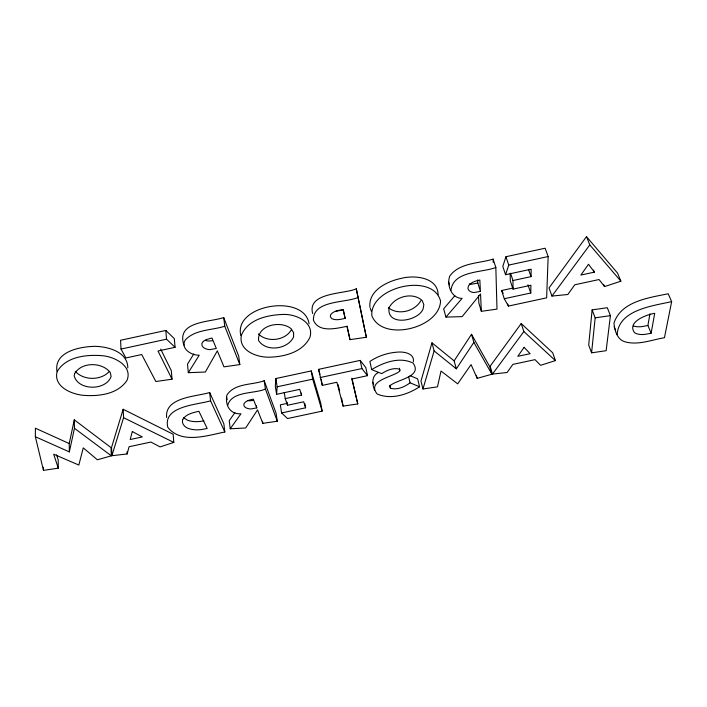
<?xml version="1.0" encoding="UTF-8"?>
<svg xmlns="http://www.w3.org/2000/svg" width="707" height="707" viewBox="0 0 707 707"><rect width="100%" height="100%" fill="white"/><g stroke="black" fill="none" stroke-linecap="round" stroke-linejoin="round"><path stroke-width="1.06" d="M56.578 454.875L58.204 459.895L58.266 468.158L43.454 470.367L43.463 467.256M35.35 436.732L35.412 428.212L69.224 443.563L69.348 451.906L35.35 436.732L43.454 470.367M513.211 287.996L501.617 290.506L504.285 298.725L530.78 293.007L530.904 285.257L513.026 289.128L510.286 280.873L510.215 273.335M513.026 289.128L512.973 280.538L531.045 276.631L531.169 269.181L505.558 274.723L502.81 266.389L505.938 256.721L545.115 248.228L548.155 256.544L546.635 297.833L508.439 306.078L504.285 298.725M438.128 294.775C437.872 277.144 414.426 274.908 401.231 278.372C387.295 281.298 368.1 290.418 369.947 307.377M413.374 361.745C414.691 353.447 404.165 351.6 397.997 352.086C388.028 352.705 378.165 355.842 369.876 361.463L371.661 369.602L381.727 373.641C386.72 370.397 393.057 367.525 399.084 369.063L399.932 370.247L399.623 371.219C393.207 377.061 366.394 380.41 377.105 393.958C390.936 400.074 407.55 394.665 419.596 386.791L417.625 378.855L410.051 375.647M454.778 295.782L443.643 308.826L445.949 317.09L462.095 298.381C451.358 298.398 446.541 284.877 449.723 276.154C459.347 262.553 478.904 263.614 493.124 259.115L495.846 267.493L496.986 309.109L481.361 311.319L478.86 303.1L478.471 295.473M188.318 372.686L199.233 355.197C191.606 355.524 180.188 348.754 185.207 340.085C195.088 329.241 211.879 330.443 224.764 326.219L239.823 364.591L223.978 366.853L217.314 350.849L205.348 372.032L188.318 372.686L187.496 364.158L193.771 353.986M450.969 290.365C453.152 270.507 482.634 272.752 495.846 267.493M287.625 403.299L280.352 404.855L281.598 412.95L287.528 418.553L322.162 411.129L320.713 403.114L311.248 370.928L275.871 378.545L275.332 386.11L276.587 394.32L299.724 389.354L301.562 395.116L285.221 398.624L284.249 392.491M276.587 394.32L277.144 386.8L275.871 378.545M592.121 309.905L588.701 345.078L591.582 352.837L606.138 350.69L610.424 315.631L607.304 307.713L592.121 309.905L595.161 317.841L591.582 352.837M230.208 428.778L240.954 413.807C229.925 414.452 224.853 405.146 226.903 395.089C234.556 383.017 252.426 385.129 264.197 380.746L276.066 413.162L277.285 421.213L262.81 423.352L257.525 409.892L245.674 427.991L230.208 428.778L229.236 420.665L234.892 412.702M227.627 405.571C231.472 390.732 254.847 393.985 265.399 389.009L277.285 421.213M651.129 333.227L654.717 313.298C646.993 314.5 626.429 321.782 634.559 332.723A18.629 9.5 -21 0 0 645.12 334.358L651.129 333.227L647.904 325.494L649.919 313.899M671.65 301.615L664.456 337.734C651.509 339.846 638.032 345.573 624.82 341.755C617.096 339.457 614.524 330.196 613.985 323.09C621.064 301.173 649.061 297.771 668.186 293.758L671.65 301.615C653.277 305.857 618.598 309.631 617.167 334.588M69.224 443.563L74.297 419.843L111.008 447.602L111.344 455.821L97.372 459.78L83.258 447.867L78.839 465.056L53.697 454.212L58.266 468.158M69.348 451.906L74.456 428.309L74.297 419.843M127.136 453.974L129.072 446.736L150.891 442.052L160.1 446.904L173.825 442.414L173.153 434.257L123.151 409.265L111.538 447.478L111.883 455.697L127.136 453.974L127.03 451.923M454.141 360.862L431.968 342.815L420.974 381.073L422.954 388.991L437.474 386.853L441.009 371.051L457.659 383.848L471.056 364.6L477.19 378.351L491.922 374.215L489.58 366.359L471.507 334.305L454.141 360.862L456.342 368.824L473.876 342.374L471.507 334.305M422.954 388.991L434.116 350.928L431.968 342.815M111.883 455.697L123.584 417.696L123.151 409.265M505.558 274.723L508.74 265.081L505.938 256.721M291.584 329.374C285.628 340.721 267.255 342.842 258.382 333.943M521.209 323.55L490.119 366.235L492.47 374.091L507.122 372.509L512.84 364.405L535.005 359.651L540.616 365.325L555.402 360.597L552.715 352.802L521.209 323.55L523.852 331.565L555.402 360.597M586.492 236.633L549.03 287.935L551.946 296.065L567.836 294.501L574.756 284.788L599.059 279.539L604.52 286.591L620.879 281.192L617.564 273.132L586.492 236.633L589.806 244.914L620.879 281.192M420.868 300.661C414.868 311.416 398.439 315.561 388.567 307.872M492.47 374.091L523.852 331.565M551.946 296.065L589.806 244.914M108.958 371.855C100.527 380.684 83.373 380.507 75.287 371.316M378.395 372.527C371.361 375.894 372.121 384.157 374.586 390.299M419.596 386.791L410.095 382.832C404.696 386.844 397.44 390.184 390.626 388.276L389.619 386.817L389.911 385.845C396.238 379.579 423.122 377.061 413.082 363.115C399.826 356.372 383.521 362.391 371.661 369.602M477.685 279.954L477.844 283.065L471.392 284.249A10.375 6.222 -17.5 0 1 469.289 283.843M480.407 291.372L473.92 292.557A10.437 6.195 -17.4 0 1 467.963 288.067L468.538 285.743C471.198 282.155 475.67 280.847 479.859 280.034L480.407 291.372L477.844 283.065M256.738 407.886L250.808 408.982A9.421 5.143 -8 0 1 243.942 405.659L243.906 403.838C245.895 400.639 249.871 399.862 253.3 399.128L256.738 407.886L256.455 405.836M239.823 364.591L238.71 356.134L223.686 317.531C210.333 322.383 175.645 320.801 183.944 345.193M358.166 297.32C346.342 303.126 312.883 299.768 313.413 320.121C318.733 333.156 336.329 328.393 346.951 326.334L350 339.643L366.385 337.266L356.284 288.783C345.511 294.165 306.82 291.911 312.653 313.537M172.04 379.191L157.997 351.008L175.08 347.314L174.311 338.626L165.818 330.452L120.561 340.261L121.012 349.064L125.881 357.963L141.727 354.534L155.858 381.533L172.04 379.191L171.315 370.662L160.71 349.143M121.012 349.064L166.543 339.201L175.08 347.314M508.74 265.081L548.155 256.544M345.131 318.38C340.747 319.272 335.896 320.792 331.671 318.557L330.372 316.683L330.584 314.783C333.412 310.85 338.706 310.355 343.116 309.551L345.131 318.38L343.363 309.913L335.86 311.257M594.375 272.142L580.854 275.058L588.524 264.259L594.375 272.142L593.571 270.101M224.817 431.995L210.562 400.807C198.349 404.749 162.363 405.712 167.824 427.39C181.452 444.323 207.186 435.53 224.817 431.995L223.88 423.891L209.661 392.482C197.023 396.662 164.528 396.795 166.622 417.528M318.565 369.354L360.172 360.393L365.793 367.543L367.543 375.664L351.839 379.04L357.786 403.936L343.116 406.11L336.877 382.257L322.304 385.395L318.565 369.354L319.962 374.277M277.144 386.8L312.715 379.146L322.162 411.129M320.077 377.565L361.913 368.568L367.543 375.664M647.904 325.494L641.921 326.616A18.523 9.553 -21.1 0 1 633.41 325.954M285.221 398.624L287.51 405.27L303.692 401.788L305.61 407.798L281.598 412.95M203.899 420.833L200.364 421.434A17.825 9.659 -6.2 0 1 187.664 420.276L183.564 417.696M595.161 317.841L610.424 315.631M253.035 400.462L249.712 400.789A9.368 5.179 -8 0 1 247.591 400.533M212.524 340.721L208.874 341.048A10.287 6.177 -6.2 0 1 205.437 340.412M445.949 317.09L462.139 316.63L480.53 293.962L481.361 311.319M123.584 417.696L173.825 442.414M74.456 428.309L111.344 455.821M434.116 350.928L456.342 368.824M473.876 342.374L491.922 374.215M501.617 290.506L503.181 293.272M614.091 326.793L615.435 329.833M372.836 382.275L373.703 384.316M603.716 284.576L604.52 286.591M370.3 308.349L371.343 311.266M528.527 269.402L531.045 276.631M527.961 284.815L530.78 293.007M510.551 273.291L512.973 280.538M448.556 281.996L449.537 284.956M507.776 304.028L508.439 306.078M476.341 375.399L477.19 378.351M338.017 384.546L339.652 390.812M226.638 397.316L227.239 399.649M408.637 376.84L410.095 382.832M399.455 368.232L399.932 370.247M351.918 378.218L357.786 403.936M389.937 385.28L390.626 388.276M347.075 326.148L350 339.643M240.778 335.33C233.646 304.425 304.381 293.202 309.065 323.762M364.547 328.932L366.385 337.266M360.172 360.393L361.913 368.568M356.284 288.783L364.335 327.88M341.561 398.112L343.116 406.11M321.172 379.27L322.304 385.395M311.248 370.928L312.715 379.146M304.92 403.768L305.61 407.798M301.217 393.074L301.562 395.116M287.024 402.221L287.51 405.27M56.852 370.689C54.395 351.308 80.686 346.483 95.304 346.342C108.304 346.669 127.843 351.945 127.808 367.923M264.197 380.746L265.399 389.009M262.518 421.328L262.81 423.352M223.686 317.531L224.764 326.219M209.661 392.482L210.562 400.807M165.818 330.452L166.543 339.201M493.124 259.115L493.221 262.421M293.626 332.776L293.564 336.992C287.837 349.417 266.035 352.351 258.568 340.474C257.109 324.92 281.192 320.077 291.196 328.808L293.626 332.776M440.541 300.961C439.825 328.242 382.496 342.374 371.864 315.799C369.169 287.289 432.755 271.806 440.541 300.961M241.308 335.525C238.524 350.796 256.827 357.442 269.111 357.185C284.373 356.876 302.729 352.227 309.94 337.327C314.412 322.242 296.074 314.067 283.701 314.429C267.953 314.827 247.636 319.14 241.308 335.525M182.547 420.002C181.575 423.935 184.951 427.32 188.424 428.486A17.922 9.598 -6.3 0 0 201.186 429.609L207.186 428.486L198.906 411.28C192.993 412.702 185.534 414.063 182.547 420.002M389.08 307.739C386.252 326.731 418.129 321.455 423.078 309.012L423.838 304.629L422.141 300.493C412.499 291.602 394.806 296.569 389.08 307.739M74.589 373.72L74.173 375.841C78.159 390.9 106.103 390.865 111.132 376.416L110.221 372.421C102.029 361.957 81.508 361.71 74.589 373.72M57.108 371.688C53.202 386.632 71.593 394.356 83.62 395.346C98.909 396.494 117.901 394.25 127.021 380.331C132.872 365.828 114.366 356.708 102.488 355.718C86.608 354.393 65.875 356.487 57.108 371.688M132.315 431.526L130.185 439.533L142.31 436.935L132.315 431.526M524.099 347.349L517.789 356.328L530.109 353.677L524.099 347.349M203.316 341.393L201.866 343.434L202.025 345.59A10.349 6.142 -6.2 0 0 209.838 349.656L216.324 348.463L211.976 338.017L205.993 339.687L203.316 341.393"/></g></svg>
